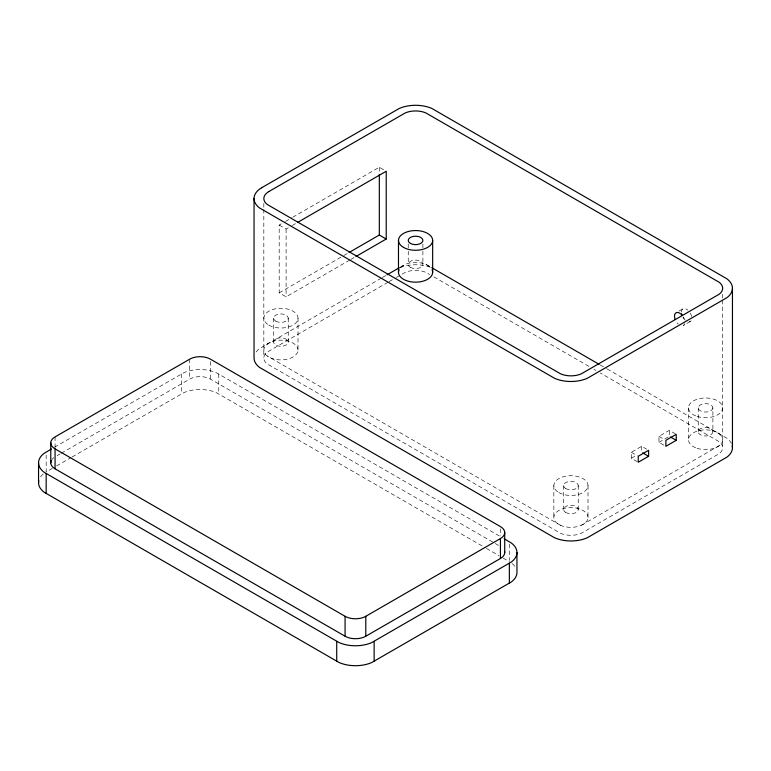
<?xml version="1.0" encoding="UTF-8"?>
<svg xmlns="http://www.w3.org/2000/svg" width="771" height="771" viewBox="0 0 771 771"><rect width="100%" height="100%" fill="white"/><g stroke="black" fill="none" stroke-linecap="round" stroke-linejoin="round"><path stroke-width="0.58" stroke-dasharray="3.85 2.89" d="M267.364 344.03L268.78 343.095M719.131 445.744L581.334 525.302M349.716 260.087L286.099 296.816L279.198 292.835L279.198 225.065L281.28 223.86M285.453 221.45L291.708 217.836M292.758 217.239L379.313 167.259L384.247 170.102M279.198 225.065L286.099 229.045L291.313 226.038M292.363 225.44L295.486 223.629M279.198 292.835L342.816 256.107M343.856 255.5L348.029 253.09M350.766 259.49L354.93 257.08M54.481 447.219L183.71 372.769A26.879 15.516 0 0 1 216.439 372.769L499.974 536.308M57.141 455.642L60.254 453.849M61.285 453.252L189.714 379.101A14.649 8.452 0 0 1 210.435 379.101L494.172 542.919M381.26 278.158L259.596 348.569A26.879 15.516 0 0 0 256.088 352.077M382.3 277.56L386.955 274.871M400.428 267.094L405.16 264.472M52.399 468.354L46.164 471.958L46.164 454.37M56.562 465.944L71.125 457.54M72.156 456.943L183.71 392.709A26.879 15.516 0 0 1 216.439 392.709L485.393 547.815M387.996 282.244L267.364 352A17.097 9.869 0 0 0 267.364 364.018L560.517 533.272A17.097 9.869 0 0 0 581.334 533.272L719.131 453.714A17.097 9.869 0 0 0 719.131 441.696L600.204 372.923M389.027 281.646L395.244 278.052M396.284 277.454L405.16 272.442A17.097 9.869 0 0 1 425.978 272.442L429.678 274.466M678.972 311.089L682.923 308.814M690.247 321.497L683.337 325.487A7.324 4.231 60 0 0 684.677 323.579M637.26 461.684L631.343 458.273L631.343 452.288L641.703 446.313L646.628 449.156M663.898 445.175L658.964 442.323L658.964 436.347L669.324 430.363L675.242 433.784M631.343 458.273L636.518 455.285M658.964 442.323L669.324 436.347L669.324 430.363M425.978 264.472L430.71 267.094M560.517 525.302L267.364 356.048M600.204 364.953L606.449 368.557M607.153 368.962L726.899 438.265A26.879 15.516 0 0 1 731.534 443.691M433.832 276.866L589.805 366.919M593.969 369.319L596.05 370.523M658.964 436.347L663.898 439.191M631.343 452.288L637.26 455.709M495.223 543.526L499.386 545.935M486.434 548.422L498.933 555.64M503.097 558.04L509.352 561.645M717.714 432.791L719.131 433.726M722.668 294.262L722.668 299.071M722.668 300.266L722.668 447.71M712.896 407.84A7.324 4.231 0 0 1 701.909 411.502A7.324 4.231 0 0 1 701.909 404.177A7.324 4.231 0 0 1 712.896 407.84L712.896 431.76A7.324 4.231 0 0 1 701.909 435.422A7.324 4.231 0 0 1 701.909 428.098A7.324 4.231 0 0 1 712.896 431.76M698.247 407.84L698.247 431.76M688.484 407.84L688.484 439.74M641.703 446.313L641.703 452.288M588.013 485.576L588.013 517.476A17.087 9.869 0 0 1 562.377 526.015A17.087 9.869 0 0 1 562.377 508.927A17.087 9.869 0 0 1 588.013 517.476M578.25 485.576L578.25 509.496M563.601 485.576L563.601 509.496M553.838 485.576L553.838 517.476M509.352 544.066L509.352 560.478M500.437 528.945L500.437 535.98M422.894 244.002L422.894 249.977M422.894 251.173L422.894 264.328M408.245 244.002L408.245 249.977M408.245 251.173L408.245 264.328M379.313 167.259L379.313 173.205M298.011 318.144L298.011 350.044A17.087 9.869 0 0 1 272.375 358.582A17.087 9.869 0 0 1 272.375 341.495A17.087 9.869 0 0 1 298.011 350.044M288.248 318.144L288.248 342.064A7.324 4.231 0 0 1 277.261 345.726A7.324 4.231 0 0 1 277.261 338.402A7.324 4.231 0 0 1 288.248 342.064M286.099 229.045L286.099 296.816M273.599 318.144L273.599 342.064M263.827 203.361L263.827 208.17M263.827 209.375L263.827 358.014M218.781 373.954L218.781 393.894M210.435 361.512L210.435 379.101M189.714 359.17L189.714 379.101M181.368 373.954L181.368 393.894M55.069 436.906L55.069 447.459M40.593 476.815A26.879 15.516 0 0 1 43.407 473.847M512.098 563.543A26.879 15.516 0 0 1 514.912 566.512M51.898 459.583A14.649 8.452 0 0 1 53.806 457.675M400.766 267.373A17.087 9.869 0 0 1 430.363 267.373M400.149 267.566A26.879 15.516 0 0 1 430.989 267.566M685.246 320.158A7.324 4.231 60 0 1 682.923 317.267M681.4 312.168A7.324 4.231 60 0 1 687.925 310.154M690.247 313.045A7.324 4.231 60 0 1 691.587 316.495M691.067 320.736A7.324 4.231 60 0 1 689.168 321.835M678.335 324.148A7.324 4.231 60 0 1 677.092 322.827M683.337 317.026A7.324 4.231 60 0 1 684.166 318.741M697.023 448.279A17.097 9.869 0 0 0 722.668 439.74A17.097 9.869 0 0 0 697.023 431.191A17.097 9.869 0 0 0 697.023 448.279M558.84 492.553A17.087 9.869 0 0 0 587.435 488.13A17.087 9.869 0 0 0 566.502 476.054A17.087 9.869 0 0 0 558.84 492.553M565.75 488.573A7.324 4.231 0 0 0 577.999 486.674A7.324 4.231 0 0 0 569.027 481.499A7.324 4.231 0 0 0 565.75 488.573M565.75 512.484A7.324 4.231 0 0 0 577.999 510.595A7.324 4.231 0 0 0 569.027 505.41A7.324 4.231 0 0 0 565.75 512.484M697.023 416.388A17.087 9.869 0 0 0 722.658 407.84A17.087 9.869 0 0 0 697.023 399.301A17.087 9.869 0 0 0 697.023 416.388M410.384 267.325A7.324 4.231 0 0 0 422.643 265.426A7.324 4.231 0 0 0 413.67 260.241A7.324 4.231 0 0 0 410.384 267.325M268.838 325.121A17.087 9.869 0 0 0 297.433 320.697A17.087 9.869 0 0 0 276.5 308.622A17.087 9.869 0 0 0 268.838 325.121M275.748 321.141A7.324 4.231 0 0 0 287.997 319.242A7.324 4.231 0 0 0 279.025 314.067A7.324 4.231 0 0 0 275.748 321.141"/><path stroke-width="1.16" d="M51.358 449.021L44.101 453.377A26.879 15.516 0 0 0 44.101 472.266L339.067 642.561A26.879 15.516 0 0 0 371.795 642.561L511.404 561.963A26.879 15.516 0 0 0 511.404 543.073L504.138 538.707M38.781 480.728A26.879 15.516 0 0 0 44.101 492.197L339.067 662.501A26.879 15.516 0 0 0 371.795 662.501L511.404 581.893A26.879 15.516 0 0 0 516.956 572.448L516.956 552.518M297.577 222.424L386.223 171.249L386.223 239.02L355.98 256.473M349.07 252.493L379.313 235.03L386.223 239.02M386.955 274.871L399.397 267.691M55.069 448.867L345.071 616.299A14.649 8.452 0 0 0 365.791 616.299L500.437 538.563A14.649 8.452 0 0 0 500.437 526.603L210.435 359.17A14.649 8.452 0 0 0 189.714 359.17L55.069 436.906A14.649 8.452 0 0 0 55.069 448.867L55.069 468.797L345.071 636.229A14.649 8.452 0 0 0 365.791 636.229L500.437 558.493A14.649 8.452 0 0 0 504.6 551.41M648.604 456.278L638.243 462.263L638.243 456.278L648.604 450.303L648.604 456.278L642.686 452.866M676.225 440.328L665.865 446.313L665.865 440.328L676.225 434.352L676.225 440.328L670.307 436.916M431.75 267.691L599.173 364.355M732.45 288.248L732.45 447.71M509.352 563.312L509.352 583.252M504.726 532.588L504.726 552.518M500.437 538.563L500.437 558.493M432.656 240.407L432.656 272.308M398.482 240.407L398.482 272.308M379.313 174.391L379.313 235.03M374.137 641.376L374.137 661.306M365.791 616.299L365.791 636.229M345.071 616.299L345.071 636.229M336.725 641.376L336.725 661.306M254.045 198.552L254.045 358.014A26.879 15.516 0 0 0 259.596 367.459L554.561 537.753A26.879 15.516 0 0 0 587.29 537.753L726.899 457.155A26.879 15.516 0 0 0 732.219 445.686M50.78 442.891L50.78 462.822M46.164 473.616L46.164 493.556M38.55 462.822L38.55 482.752M55.069 468.797A14.649 8.452 0 0 1 51.281 460.634M682.094 315.561A7.324 4.231 60 0 1 681.583 313.816M675.194 319.541A7.324 4.231 60 0 1 676.013 312.804A7.324 4.231 60 0 1 682.268 315.455M432.078 269.754A17.087 9.869 0 0 1 415.569 282.167A17.087 9.869 0 0 1 399.06 269.754M261.648 187.748L259.596 189.107A26.879 15.516 0 0 0 259.596 207.997L554.561 378.291A26.879 15.516 0 0 0 587.29 378.291L726.899 297.693A26.879 15.516 0 0 0 726.899 278.803L431.933 108.499A26.879 15.516 0 0 0 399.205 108.499L261.648 187.748M268.78 191.603L267.364 192.548A17.097 9.869 0 0 0 267.364 204.556L560.517 373.81A17.097 9.869 0 0 0 581.334 373.81L719.131 294.252A17.097 9.869 0 0 0 719.131 282.244L425.978 112.99A17.097 9.869 0 0 0 405.16 112.99L268.78 191.603M403.484 247.385A17.087 9.869 0 0 0 432.078 242.961A17.087 9.869 0 0 0 411.145 230.886A17.087 9.869 0 0 0 403.484 247.385M410.384 243.405A7.324 4.231 0 0 0 422.643 241.506A7.324 4.231 0 0 0 413.67 236.331A7.324 4.231 0 0 0 410.384 243.405"/></g></svg>
